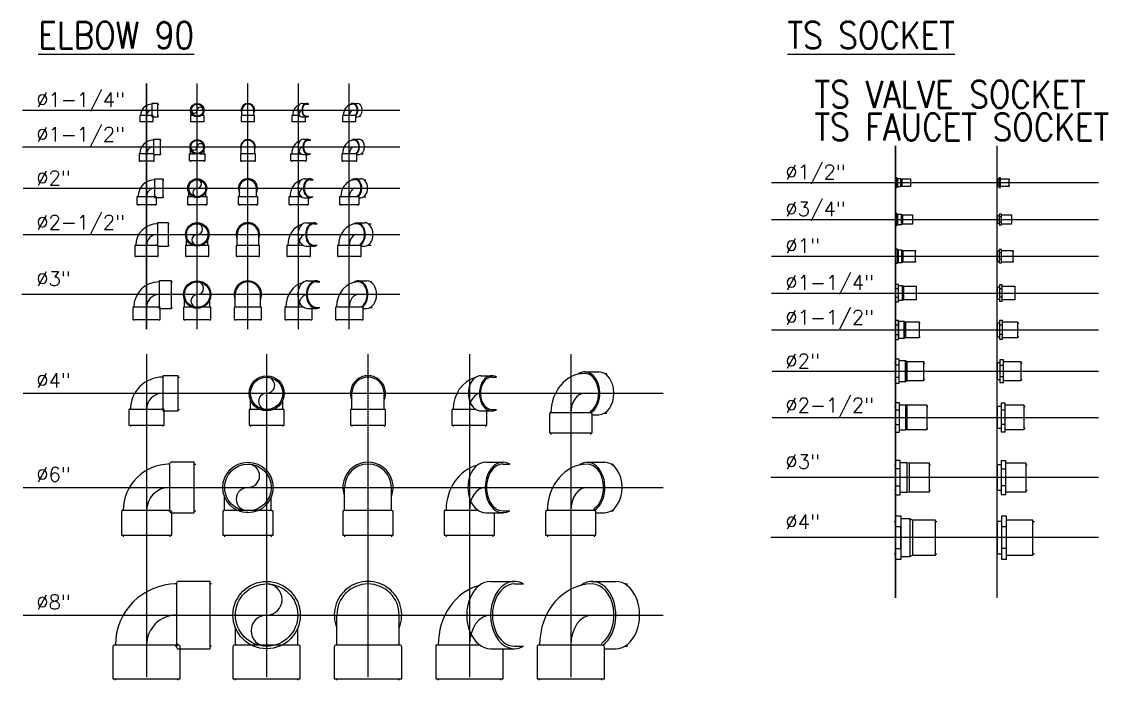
# Model space of a CAD drawing. Header units: inches. Extents: x 71 to 14885, y 6 to 9627.
# Drawn here: x 4285 to 8124, y 7302 to 9627 of the extents above; entities that cross this region are included whole.
import ezdxf

# ---------------------------------------------------------------- set-up
doc = ezdxf.new("R2010")
doc.units = ezdxf.units.IN
doc.header["$MEASUREMENT"] = 0
doc.layers.add('PVC', color=3, linetype='Continuous')
doc.layers.add('TEXT', color=2, linetype='Continuous')
doc.styles.add('ROMANS', font='romans', dxfattribs={"width": 0.85, "height": 95})

# ---------------------------------------------------------------- blocks, each defined once
blk = doc.blocks.new('PVC114')
for p, q in [((-21, 21), (-24, 21)), ((0, 21), (3, 21)), ((-21, -21), (-24, -21)), ((0, -21), (3, -21))]:
    blk.add_line(p, q)
blk.add_lwpolyline([(-21, 21.5), (-21, -21.5, 0.414214), (-19, -23.5), (0, -23.5), (0, 23.5), (-19, 23.5, 0.414214)], format="xyb", close=True)
blk = doc.blocks.new('P90114')
blk.add_arc((19, -19), 40, 90, 180)
at = {"color": 9}
blk.add_arc((19, -19), 19, 90, 180, dxfattribs=at)
blk.add_blockref('PVC114', (40, 0))
at = {"rotation": 270}
blk.add_blockref('PVC114', (0, -40), dxfattribs=at)
blk = doc.blocks.new('P90114A')
for p, q in [((-21, -19), (-21, -11.6)), ((-21, -19), (-21, -16)), ((21, -19), (21, -11.6)), ((21, -19), (21, -16)), ((-21, -40), (-21, -43)), ((21, -40), (21, -43))]:
    blk.add_line(p, q)
for points in [[(-14.7, -19), (-24, -19), (-24, -40)], [(-24, -40), (24, -40), (24, -19), (14.7, -19)]]:
    blk.add_lwpolyline(points)
blk.add_circle((0, 0), 24)
at = {"color": 8}
blk.add_circle((0, 0), 21, dxfattribs=at)
for centre, start, end in [((-10.5, 0), 180, 0), ((10.5, 0), 0, 180)]:
    blk.add_arc(centre, 10.5, start, end, dxfattribs=at)
blk = doc.blocks.new('P90114B')
for p, q in [((-21, -19), (-21, 0)), ((21, -19), (21, 0))]:
    blk.add_line(p, q)
blk.add_arc((0, 0), 24, 331.045, 208.955)
at = {"color": 9}
blk.add_arc((0, 0), 21, 0, 180, dxfattribs=at)
at = {"rotation": 270}
blk.add_blockref('PVC114', (0, -40), dxfattribs=at)
blk = doc.blocks.new('P90114C')
for p, q in [((13.4, 24), (28.3, 24)), ((28.3, 21), (36.5, 21)), ((-21, -19), (-21, -16)), ((13.4, -24), (28.3, -24)), ((28.3, -21), (36.5, -21)), ((-21, -40), (-21, -43)), ((21, -40), (21, -43))]:
    blk.add_line(p, q)
for points in [[(3.1, -19), (-24, -19), (-24, -40)], [(-24, -40), (24, -40), (24, -24)]]:
    blk.add_lwpolyline(points)
for centre, major_axis, ratio, start_param, end_param in [((13.4, -19), (0, 40), 0.860876, 0.299696, 1.570796), ((13.4, 0), (0, 24), 0.707107, 0, 3.141593), ((28.3, 0), (0, 24), 0.707107, -0.505361, 3.646953)]:
    blk.add_ellipse(centre, major_axis=major_axis, ratio=ratio, start_param=start_param, end_param=end_param)
at = {"color": 9}
for centre, major_axis, end_param in [((13.4, -19), (0, 19), 1.570796), ((28.3, 0), (0, 21), 3.141593)]:
    blk.add_ellipse(centre, major_axis=major_axis, ratio=0.707107, start_param=0, end_param=end_param, dxfattribs=at)
blk = doc.blocks.new('P90114D')
for p, q in [((13.4, 24), (28.3, 24)), ((36.5, 21), (40, 21)), ((24, -24), (28.3, -24)), ((36.5, -21), (40, -21))]:
    blk.add_line(p, q)
for centre, major_axis, ratio, start_param, end_param in [((13.4, -19), (0, 40), 0.860876, 0, 1.570796), ((13.4, 0), (0, 24), 0.707107, -2.484329, 0.642316), ((28.3, 0), (0, 24), 0.707107, 3.141593, 6.283185)]:
    blk.add_ellipse(centre, major_axis=major_axis, ratio=ratio, start_param=start_param, end_param=end_param)
at = {"color": 9}
for centre, major_axis, start_param, end_param in [((13.4, -19), (0, 19), 0, 1.570796), ((13.4, 0), (0, 21), -2.701617, 0)]:
    blk.add_ellipse(centre, major_axis=major_axis, ratio=0.707107, start_param=start_param, end_param=end_param, dxfattribs=at)
at = {"rotation": 270}
blk.add_blockref('PVC114', (0, -40), dxfattribs=at)
blk = doc.blocks.new('PVC112')
for p, q in [((-25, 24), (-28, 24)), ((0, 24), (3, 24)), ((-25, -24), (-28, -24)), ((0, -24), (3, -24))]:
    blk.add_line(p, q)
blk.add_lwpolyline([(-25, 24.5), (-25, -24.5, 0.414214), (-23, -26.5), (0, -26.5), (0, 26.5), (-23, 26.5, 0.414214)], format="xyb", close=True)
blk = doc.blocks.new('P90112')
blk.add_arc((24, -24), 48, 90, 180)
at = {"color": 8}
blk.add_arc((24, -24), 24, 90, 180, dxfattribs=at)
blk.add_blockref('PVC112', (49, 0))
at = {"rotation": 270}
blk.add_blockref('PVC112', (0, -49), dxfattribs=at)
blk = doc.blocks.new('P90112A')
for p, q in [((-24, -24), (-24, -10.1)), ((-24, -24), (-24, -21)), ((24, -24), (24, -10.1)), ((24, -24), (24, -21)), ((-24, -49), (-24, -52)), ((24, -49), (24, -52))]:
    blk.add_line(p, q)
for points in [[(10.1, -24), (27, -24), (27, -49), (-27, -49), (-27, -24)], [(-27, -24), (-10.1, -24)]]:
    blk.add_lwpolyline(points)
blk.add_circle((0, 0), 26)
at = {"color": 8}
blk.add_circle((0, 0), 23, dxfattribs=at)
for centre, start, end in [((-11.5, 0), 180, 0), ((11.5, 0), 0, 180)]:
    blk.add_arc(centre, 11.5, start, end, dxfattribs=at)
blk = doc.blocks.new('P90112C')
for p, q in [((17, 27), (34.6, 27)), ((34.6, 24), (43.4, 24)), ((17, -27), (34.6, -27)), ((34.6, -24), (43.4, -24)), ((-24, -49), (-24, -52)), ((24, -49), (24, -52))]:
    blk.add_line(p, q)
for points in [[(27, -27), (27, -49), (-27, -49), (-27, -24)], [(-27, -24), (8.2, -24)]]:
    blk.add_lwpolyline(points)
for centre, major_axis, ratio, start_param, end_param in [((17, -24), (0, -48), 0.853553, -2.876303, -1.570796), ((17, 0), (0, 27), 0.707107, 0, 3.141593), ((34.6, 0), (0, 27), 0.707107, -0.475882, 3.617475)]:
    blk.add_ellipse(centre, major_axis=major_axis, ratio=ratio, start_param=start_param, end_param=end_param)
at = {"color": 9}
for centre, end_param in [((17, -24), 4.712389), ((34.6, 0), 6.283185)]:
    blk.add_ellipse(centre, major_axis=(0, -24), ratio=0.707107, start_param=3.141593, end_param=end_param, dxfattribs=at)
blk = doc.blocks.new('P90112B')
for p, q in [((-24, -24), (-24, 0)), ((24, -24), (24, 0)), ((-24, -24), (-24, -21)), ((24, -24), (24, -21))]:
    blk.add_line(p, q)
blk.add_arc((0, 0), 26, 337.1681, 202.8319)
at = {"color": 9}
blk.add_arc((0, 0), 24, 0, 180, dxfattribs=at)
at = {"rotation": 270}
blk.add_blockref('PVC112', (0, -49), dxfattribs=at)
blk = doc.blocks.new('P90112D')
for p, q in [((17, 27), (34.6, 27)), ((43.4, 24), (49, 24)), ((27, -27), (34.6, -27)), ((43.4, -24), (49, -24))]:
    blk.add_line(p, q)
for centre, major_axis, ratio, start_param, end_param in [((17, -24), (0, -48), 0.853553, 3.141593, 4.712389), ((17, 0), (0, 27), 0.707107, -2.66571, 0.597586), ((34.6, 0), (0, 27), 0.707107, 3.141593, 6.283185)]:
    blk.add_ellipse(centre, major_axis=major_axis, ratio=ratio, start_param=start_param, end_param=end_param)
at = {"color": 9}
for centre, start_param, end_param in [((17, -24), 3.141593, 4.712389), ((17, 0), 0, 3.141593)]:
    blk.add_ellipse(centre, major_axis=(0, -24), ratio=0.707107, start_param=start_param, end_param=end_param, dxfattribs=at)
at = {"rotation": 270}
blk.add_blockref('PVC112', (0, -49), dxfattribs=at)
blk = doc.blocks.new('PVC2')
for p, q in [((-28.5, 30), (-32, 30)), ((0, 30), (3.5, 30)), ((-28.5, -30), (-32, -30)), ((0, -30), (3.5, -30))]:
    blk.add_line(p, q)
blk.add_lwpolyline([(0, 33.5), (0, -33.5), (-28.5, -33.5), (-28.5, 33.5)], close=True)
blk = doc.blocks.new('P902')
blk.add_arc((29.5, -29.5), 59.5, 90, 180)
at = {"color": 8}
blk.add_arc((29.5, -29.5), 29.5, 90, 180, dxfattribs=at)
blk.add_blockref('PVC2', (58, 0))
at = {"rotation": 270}
blk.add_blockref('PVC2', (0, -58), dxfattribs=at)
blk = doc.blocks.new('P902A')
for p, q in [((-30, -29.5), (-30, -14.9)), ((30, -29.5), (30, -14.9)), ((-30, -58), (-30, -61.5)), ((30, -58), (30, -61.5))]:
    blk.add_line(p, q)
for points in [[(33.5, -58), (-33.5, -58), (-33.5, -29.5), (-15.9, -29.5)], [(15.9, -29.5), (33.5, -29.5), (33.5, -58)]]:
    blk.add_lwpolyline(points)
blk.add_circle((0, 0), 33.5)
at = {"color": 9}
blk.add_circle((0, 0), 30, dxfattribs=at)
for centre, start, end in [((0, -15), 90, 270), ((0, 15), 270, 90)]:
    blk.add_arc(centre, 15, start, end, dxfattribs=at)
blk = doc.blocks.new('P902B')
for p, q in [((-30, -29.5), (-30, 0)), ((30, -29.5), (30, 0))]:
    blk.add_line(p, q)
blk.add_arc((0, 0), 33.5, 333.5756, 206.4244)
at = {"color": 9}
blk.add_arc((0, 0), 30, 0, 180, dxfattribs=at)
at = {"rotation": 270}
blk.add_blockref('PVC2', (0, -58), dxfattribs=at)
blk = doc.blocks.new('P902C')
for p, q in [((20.9, 33.5), (41, 33.5)), ((41, 30), (51.6, 30)), ((20.9, -33.5), (41, -33.5)), ((41, -30), (51.6, -30)), ((-30, -58), (-30, -61.5)), ((30, -58), (30, -61.5))]:
    blk.add_line(p, q)
for points in [[(33.5, -58), (-33.5, -58), (-33.5, -29.5), (9.6, -29.5)], [(33.5, -33.5), (33.5, -58)]]:
    blk.add_lwpolyline(points)
for centre, major_axis, ratio, start_param, end_param in [((20.9, -29.5), (0, -59.5), 0.854784, -2.883745, -1.570796), ((20.9, 0), (0, 33.5), 0.707107, 0, 3.141593), ((41, 0), (0, 33.5), 0.707107, -0.461193, 3.602785)]:
    blk.add_ellipse(centre, major_axis=major_axis, ratio=ratio, start_param=start_param, end_param=end_param)
at = {"color": 9}
for centre, major_axis, end_param in [((41, 0), (0, 30), 3.141593), ((20.9, -29.5), (0, 29.5), 1.570796)]:
    blk.add_ellipse(centre, major_axis=major_axis, ratio=0.707107, start_param=0, end_param=end_param, dxfattribs=at)
blk = doc.blocks.new('P902D')
for p, q in [((20.9, 33.5), (41, 33.5)), ((51.6, 30), (58, 30)), ((33.5, -33.5), (41, -33.5)), ((51.6, -30), (58, -30))]:
    blk.add_line(p, q)
for centre, major_axis, ratio, start_param, end_param in [((20.9, -29.5), (0, -59.5), 0.854784, 3.141593, 4.712389), ((20.9, 0), (0, 33.5), 0.707107, -2.647917, 0.579374), ((41, 0), (0, 33.5), 0.707107, 3.141593, 6.283185)]:
    blk.add_ellipse(centre, major_axis=major_axis, ratio=ratio, start_param=start_param, end_param=end_param)
at = {"color": 9}
for centre, major_axis, start_param, end_param in [((20.9, 0), (0, 30), -2.958764, 0), ((20.9, -29.5), (0, 29.5), 0, 1.570796)]:
    blk.add_ellipse(centre, major_axis=major_axis, ratio=0.707107, start_param=start_param, end_param=end_param, dxfattribs=at)
at = {"rotation": 270}
blk.add_blockref('PVC2', (0, -58), dxfattribs=at)
blk = doc.blocks.new('PVC212')
for p, q in [((-38.5, 38), (-42, 38)), ((0, 38), (3.5, 38)), ((-38.5, -38), (-42, -38)), ((0, -38), (3.5, -38))]:
    blk.add_line(p, q)
blk.add_lwpolyline([(0, -41.5), (0, 41.5), (-38.5, 41.5), (-38.5, -41.5)], close=True)
blk = doc.blocks.new('P90212')
blk.add_arc((38.5, -38.5), 76.5, 90, 180)
at = {"color": 8}
blk.add_arc((38.5, -38.5), 38.5, 90, 180, dxfattribs=at)
blk.add_blockref('PVC212', (77, 0))
at = {"rotation": 270}
blk.add_blockref('PVC212', (0, -77), dxfattribs=at)
blk = doc.blocks.new('P90212A')
for p, q in [((-38, -38.5), (-38, -16.7)), ((38, -38.5), (38, -16.7))]:
    blk.add_line(p, q)
blk.add_circle((0, 0), 41.5)
at = {"color": 9}
blk.add_circle((0, 0), 38, dxfattribs=at)
for centre, start, end in [((0, -19), 90, 270), ((0, 19), 270, 90)]:
    blk.add_arc(centre, 19, start, end, dxfattribs=at)
at = {"rotation": 270}
blk.add_blockref('PVC212', (0, -77), dxfattribs=at)
blk = doc.blocks.new('P90212B')
for p, q in [((-38, -38.5), (-38, 0)), ((38, -38.5), (38, 0))]:
    blk.add_line(p, q)
blk.add_arc((0, 0), 41.5, 336.3, 203.7)
at = {"color": 9}
blk.add_arc((0, 0), 38, 0, 180, dxfattribs=at)
at = {"rotation": 270}
blk.add_blockref('PVC212', (0, -77), dxfattribs=at)
blk = doc.blocks.new('P90212C')
for p, q in [((27.2, 41.5), (54.4, 41.5)), ((54.4, 38), (66.2, 38)), ((54.4, -38), (66.2, -38)), ((27.2, -41.5), (54.4, -41.5)), ((-38, -77), (-38, -80.5)), ((38, -77), (38, -80.5))]:
    blk.add_line(p, q)
for points in [[(16.3, -38.5), (-41.5, -38.5), (-41.5, -77)], [(-41.5, -77), (41.5, -77), (41.5, -41.5)]]:
    blk.add_lwpolyline(points)
for centre, major_axis, ratio, start_param, end_param in [((27.2, 0), (0, 41.5), 0.707107, 0, 3.141593), ((54.4, 0), (0, 41.5), 0.707107, -0.413643, 3.555236), ((27.2, -38.5), (0, -76.5), 0.852596, -2.917579, -1.570796)]:
    blk.add_ellipse(centre, major_axis=major_axis, ratio=ratio, start_param=start_param, end_param=end_param)
at = {"color": 9}
for centre, ratio, end_param in [((27.2, -38), 0.716411, 1.583955), ((54.4, 0), 0.707107, 3.141593)]:
    blk.add_ellipse(centre, major_axis=(0, 38), ratio=ratio, start_param=0, end_param=end_param, dxfattribs=at)
blk = doc.blocks.new('P90212D')
for p, q in [((27.2, 41.5), (54.4, 41.5)), ((66.2, 38), (77, 38)), ((66.2, -38), (77, -38)), ((41.5, -41.5), (54.4, -41.5))]:
    blk.add_line(p, q)
for centre, major_axis, ratio, start_param, end_param in [((27.2, 0), (0, 41.5), 0.707107, -2.759029, 0.516397), ((54.4, 0), (0, 41.5), 0.707107, 3.141593, 6.283185), ((27.2, -38.5), (0, -76.5), 0.852596, 3.141593, 4.712389)]:
    blk.add_ellipse(centre, major_axis=major_axis, ratio=ratio, start_param=start_param, end_param=end_param)
at = {"color": 9}
for centre, ratio, start_param, end_param in [((27.2, -38), 0.716411, 0, 1.583955), ((27.2, 0), 0.707107, -2.728924, 0)]:
    blk.add_ellipse(centre, major_axis=(0, 38), ratio=ratio, start_param=start_param, end_param=end_param, dxfattribs=at)
at = {"rotation": 270}
blk.add_blockref('PVC212', (0, -77), dxfattribs=at)
blk = doc.blocks.new('PVC3')
for p, q in [((-43.5, 45), (-47, 45)), ((0, 45), (3.5, 45)), ((-43.5, -45), (-47, -45)), ((0, -45), (3.5, -45))]:
    blk.add_line(p, q)
blk.add_lwpolyline([(0, -48.5), (0, 48.5), (-41.5, 48.5, 0.414214), (-43.5, 46.5), (-43.5, -46.5, 0.414214), (-41.5, -48.5)], format="xyb", close=True)
blk = doc.blocks.new('P903')
blk.add_arc((44.5, -44.5), 89.5, 90, 180)
at = {"color": 8}
blk.add_arc((44.5, -44.5), 44.5, 90, 180, dxfattribs=at)
blk.add_blockref('PVC3', (88, 0))
at = {"rotation": 270}
blk.add_blockref('PVC3', (0, -88), dxfattribs=at)
blk = doc.blocks.new('P903A')
for p, q in [((-45, -44.5), (-45, -18.1)), ((45, -44.5), (45, -18.1))]:
    blk.add_line(p, q)
blk.add_circle((0, 0), 48.5)
at = {"color": 9}
blk.add_circle((0, 0), 45, dxfattribs=at)
for centre, start, end in [((0, 22.5), 270, 90), ((0, -22.5), 90, 270)]:
    blk.add_arc(centre, 22.5, start, end, dxfattribs=at)
at = {"rotation": 270}
blk.add_blockref('PVC3', (0, -88), dxfattribs=at)
blk = doc.blocks.new('P903B')
for p, q in [((-45, -44.5), (-45, 0)), ((45, -44.5), (45, 0))]:
    blk.add_line(p, q)
blk.add_arc((0, 0), 48.5, 338.0998, 201.9002)
at = {"color": 9}
blk.add_arc((0, 0), 45, 0, 180, dxfattribs=at)
at = {"rotation": 270}
blk.add_blockref('PVC3', (0, -88), dxfattribs=at)
blk = doc.blocks.new('P903C')
for p, q in [((31.5, 48.5), (62.2, 48.5)), ((62.2, 45), (75, 45)), ((31.5, -48.5), (62.2, -48.5)), ((62.2, -45), (75, -45)), ((-45, -88), (-45, -91.5)), ((45, -88), (45, -91.5))]:
    blk.add_line(p, q)
for points in [[(17.8, -44.5), (-48.5, -44.5), (-48.5, -88)], [(-48.5, -88), (48.5, -88), (48.5, -48.5)]]:
    blk.add_lwpolyline(points)
for centre, major_axis, ratio, start_param, end_param in [((31.5, -44.5), (0, 89.5), 0.854372, 0.207509, 1.570796), ((31.5, 0), (0, 48.5), 0.707107, 0, 3.141593), ((62.2, 0), (0, 48.5), 0.707107, -0.38223, 3.523823)]:
    blk.add_ellipse(centre, major_axis=major_axis, ratio=ratio, start_param=start_param, end_param=end_param)
at = {"color": 9}
for centre, major_axis, end_param in [((62.2, 0), (0, 45), 3.141593), ((31.5, -44.5), (0, 44.5), 1.570796)]:
    blk.add_ellipse(centre, major_axis=major_axis, ratio=0.707107, start_param=0, end_param=end_param, dxfattribs=at)
blk = doc.blocks.new('P903D')
for p, q in [((31.5, 48.5), (62.2, 48.5)), ((75, 45), (80.4, 45)), ((48.5, -48.5), (62.2, -48.5)), ((75, -45), (80.4, -45))]:
    blk.add_line(p, q)
for centre, major_axis, ratio, start_param, end_param in [((31.5, -44.5), (0, 89.5), 0.854372, 0, 1.570796), ((31.5, 0), (0, 48.5), 0.707107, -2.73261, 0.477282), ((62.2, 0), (0, 48.5), 0.707107, 3.141593, 6.283185)]:
    blk.add_ellipse(centre, major_axis=major_axis, ratio=ratio, start_param=start_param, end_param=end_param)
at = {"color": 9}
for centre, major_axis, start_param, end_param in [((31.5, 0), (0, 45), -2.702272, 0), ((31.5, -44.5), (0, 44.5), 0, 1.570796)]:
    blk.add_ellipse(centre, major_axis=major_axis, ratio=0.707107, start_param=start_param, end_param=end_param, dxfattribs=at)
at = {"rotation": 270}
blk.add_blockref('PVC3', (0, -88), dxfattribs=at)
blk = doc.blocks.new('PVC4')
for p, q in [((-55, 57), (-60, 57)), ((0, 57), (5, 57)), ((-55, -57), (-60, -57)), ((0, -57), (5, -57))]:
    blk.add_line(p, q)
blk.add_lwpolyline([(0, -62), (0, 62), (-55, 62), (-55, -62)], close=True)
blk = doc.blocks.new('P904')
blk.add_arc((57, -57), 114, 90, 180)
at = {"color": 8}
blk.add_arc((57, -57), 57, 90, 180, dxfattribs=at)
blk.add_blockref('PVC4', (112, 0))
at = {"rotation": 270}
blk.add_blockref('PVC4', (0, -112), dxfattribs=at)
blk = doc.blocks.new('P904B')
for p, q in [((-57, -57), (-57, 0)), ((57, -57), (57, 0))]:
    blk.add_line(p, q)
blk.add_arc((0, 0), 62, 336.8319, 203.1681)
at = {"color": 9}
blk.add_arc((0, 0), 57, 0, 180, dxfattribs=at)
at = {"rotation": 270}
blk.add_blockref('PVC4', (0, -112), dxfattribs=at)
blk = doc.blocks.new('P904A')
for p, q in [((-57, -57), (-57, -24.4)), ((57, -57), (57, -24.4))]:
    blk.add_line(p, q)
blk.add_circle((0, 0), 62)
at = {"color": 9}
blk.add_circle((0, 0), 57, dxfattribs=at)
for centre, start, end in [((0, 28.5), 270, 90), ((0, -28.5), 90, 270)]:
    blk.add_arc(centre, 28.5, start, end, dxfattribs=at)
at = {"rotation": 270}
blk.add_blockref('PVC4', (0, -112), dxfattribs=at)
blk = doc.blocks.new('P904C')
for p, q in [((40.3, 62), (79.2, 62)), ((79.2, 57), (96.4, 57)), ((40.3, -62), (79.2, -62)), ((79.2, -57), (96.4, -57)), ((-57, -112), (-57, -117)), ((57, -112), (57, -117))]:
    blk.add_line(p, q)
for points in [[(23.1, -57), (-62, -57), (-62, -112)], [(-62, -112), (62, -112), (62, -62)]]:
    blk.add_lwpolyline(points)
for centre, major_axis, ratio, start_param, end_param in [((40.3, -57), (0, -114), 0.853553, -2.921807, -1.570796), ((40.3, 0), (0, 62), 0.707107, 0, 3.141593), ((79.2, 0), (0, 62), 0.707107, -0.404359, 3.545951)]:
    blk.add_ellipse(centre, major_axis=major_axis, ratio=ratio, start_param=start_param, end_param=end_param)
at = {"color": 9}
for centre, major_axis, start_param, end_param in [((79.2, 0), (0, 57), 0, 3.141593), ((40.3, -57), (0, -57), -3.141593, -1.570796)]:
    blk.add_ellipse(centre, major_axis=major_axis, ratio=0.707107, start_param=start_param, end_param=end_param, dxfattribs=at)
blk = doc.blocks.new('PVC5')
for p, q in [((-70.5, 70), (-76, 70)), ((0, 70), (5.5, 70)), ((-70.5, -70), (-76, -70)), ((0, -70), (5.5, -70))]:
    blk.add_line(p, q)
blk.add_lwpolyline([(0, -75.5), (0, 75.5), (-66.5, 75.5, 0.414214), (-70.5, 71.5), (-70.5, -71.5, 0.414214), (-66.5, -75.5)], format="xyb", close=True)
blk = doc.blocks.new('P905D')
for p, q in [((49.1, 75.5), (99, 75.5)), ((119, 70), (127.9, 70)), ((75.5, -75.5), (99, -75.5)), ((119, -70), (127.9, -70))]:
    blk.add_line(p, q)
for centre, major_axis, ratio, start_param, end_param in [((49.1, 0), (0, 75.5), 0.707107, -2.740231, 0.479441), ((49.1, -69.5), (0, -139.5), 0.854078, 3.141593, 4.712389), ((99, 0), (0, 75.5), 0.707107, 3.141593, 6.283185)]:
    blk.add_ellipse(centre, major_axis=major_axis, ratio=ratio, start_param=start_param, end_param=end_param)
at = {"color": 9}
for centre, major_axis, start_param, end_param in [((49.1, 0), (0, 70), -2.706652, 0), ((49.1, -69.5), (0, 69.5), 0, 1.570796)]:
    blk.add_ellipse(centre, major_axis=major_axis, ratio=0.707107, start_param=start_param, end_param=end_param, dxfattribs=at)
at = {"rotation": 270}
blk.add_blockref('PVC5', (0, -140), dxfattribs=at)
blk = doc.blocks.new('PVC6')
for p, q in [((-86.5, 82.5), (-93, 82.5)), ((0, 82.5), (6.5, 82.5)), ((-86.5, -82.5), (-93, -82.5)), ((0, -82.5), (6.5, -82.5))]:
    blk.add_line(p, q)
blk.add_lwpolyline([(0, -89), (0, 89), (-81.5, 89, 0.414214), (-86.5, 84), (-86.5, -84, 0.414214), (-81.5, -89)], format="xyb", close=True)
blk = doc.blocks.new('P906')
blk.add_arc((81.5, -81.5), 164, 90, 180)
at = {"color": 8}
blk.add_arc((81.5, -81.5), 81.5, 90, 180, dxfattribs=at)
blk.add_blockref('PVC6', (168, 0))
at = {"rotation": 270}
blk.add_blockref('PVC6', (0, -168), dxfattribs=at)
blk = doc.blocks.new('P906A')
for p, q in [((-82.5, -81.5), (-82.5, -33.4)), ((82.5, -81.5), (82.5, -33.4))]:
    blk.add_line(p, q)
blk.add_circle((0, 0), 89)
at = {"color": 9}
blk.add_circle((0, 0), 82.5, dxfattribs=at)
for centre, start, end in [((0, 41.2), 270, 90), ((0, -41.2), 90, 270)]:
    blk.add_arc(centre, 41.2, start, end, dxfattribs=at)
at = {"rotation": 270}
blk.add_blockref('PVC6', (0, -168), dxfattribs=at)
blk = doc.blocks.new('P906C')
for p, q in [((57.6, 89), (118.8, 89)), ((118.8, 82.5), (142.4, 82.5)), ((57.6, -89), (118.8, -89)), ((118.8, -82.5), (142.4, -82.5)), ((-82.5, -168), (-82.5, -174.5)), ((82.5, -168), (82.5, -174.5))]:
    blk.add_line(p, q)
for points in [[(32.3, -81.5), (-89, -81.5), (-89, -168)], [(-89, -168), (89, -168), (89, -89)]]:
    blk.add_lwpolyline(points)
for centre, major_axis, ratio, start_param, end_param in [((57.6, -81.5), (0, -164), 0.854446, -2.93257, -1.570796), ((57.6, 0), (0, 89), 0.707107, 0, 3.141593), ((118.8, 0), (0, 89), 0.707107, -0.384553, 3.526145)]:
    blk.add_ellipse(centre, major_axis=major_axis, ratio=ratio, start_param=start_param, end_param=end_param)
at = {"color": 9}
for centre, major_axis, start_param, end_param in [((118.8, 0), (0, 82.5), 0, 3.141593), ((57.6, -81.5), (0, -81.5), 3.141593, 4.712389)]:
    blk.add_ellipse(centre, major_axis=major_axis, ratio=0.707107, start_param=start_param, end_param=end_param, dxfattribs=at)
blk = doc.blocks.new('P906B')
for p, q in [((-82.5, -81.5), (-82.5, 0)), ((82.5, -81.5), (82.5, 0))]:
    blk.add_line(p, q)
blk.add_arc((0, 0), 89, 337.9667, 202.0333)
at = {"color": 9}
blk.add_arc((0, 0), 82.5, 360, 180, dxfattribs=at)
at = {"rotation": 270}
blk.add_blockref('PVC6', (0, -168), dxfattribs=at)
blk = doc.blocks.new('P906D')
for p, q in [((57.6, 89), (118.8, 89)), ((142.4, 82.5), (151.4, 82.5)), ((89, -89), (118.8, -89)), ((142.4, -82.5), (151.4, -82.5))]:
    blk.add_line(p, q)
for centre, major_axis, ratio, start_param, end_param in [((57.6, -81.5), (0, -164), 0.854446, 3.141593, 4.712389), ((57.6, 0), (0, 89), 0.707107, -2.728118, 0.480296), ((118.8, 0), (0, 89), 0.707107, 3.141593, 6.283185)]:
    blk.add_ellipse(centre, major_axis=major_axis, ratio=ratio, start_param=start_param, end_param=end_param)
at = {"color": 9}
for centre, major_axis, start_param, end_param in [((57.6, 0), (0, 82.5), -2.701156, 0), ((57.6, -81.5), (0, -81.5), 3.141593, 4.712389)]:
    blk.add_ellipse(centre, major_axis=major_axis, ratio=0.707107, start_param=start_param, end_param=end_param, dxfattribs=at)
at = {"rotation": 270}
blk.add_blockref('PVC6', (0, -168), dxfattribs=at)
blk = doc.blocks.new('PVC8')
for p, q in [((-119, 110), (-124, 110)), ((5, 110), (0, 110)), ((-119, -110), (-124, -110)), ((5, -110), (0, -110))]:
    blk.add_line(p, q)
at = {"flags": 128}
blk.add_lwpolyline([(-113, -119), (0, -119), (0, 119), (-113, 119, 0.414214), (-119, 113), (-119, -113, 0.414214)], format="xyb", close=True, dxfattribs=at)
blk = doc.blocks.new('P908')
blk.add_arc((106, -106), 216, 90, 180)
at = {"color": 8}
blk.add_arc((106, -106), 106, 90, 180, dxfattribs=at)
blk.add_blockref('PVC8', (225, 0))
at = {"rotation": 270}
blk.add_blockref('PVC8', (0, -225), dxfattribs=at)
blk = doc.blocks.new('P908A')
for p, q in [((-110, -106), (-110, -45.4)), ((110, -106), (110, -45.4))]:
    blk.add_line(p, q)
blk.add_circle((0, 0), 119)
at = {"color": 9}
blk.add_circle((0, 0), 110, dxfattribs=at)
for centre, start, end in [((0, 55), 270, 90), ((0, -55), 90, 270)]:
    blk.add_arc(centre, 55, start, end, dxfattribs=at)
at = {"rotation": 270}
blk.add_blockref('PVC8', (0, -225), dxfattribs=at)
blk = doc.blocks.new('P908B')
for p, q in [((110, -106), (110, 0)), ((-110, -106), (-110, 0))]:
    blk.add_line(p, q)
blk.add_arc((0, 0), 119, 337.5735, 202.4265)
at = {"color": 9}
blk.add_arc((0, 0), 110, 0, 180, dxfattribs=at)
at = {"rotation": 270}
blk.add_blockref('PVC8', (0, -225), dxfattribs=at)
blk = doc.blocks.new('P908C')
for p, q in [((74.5, 119), (159.1, 119)), ((159.1, 110), (191.2, 110)), ((159.1, -110), (191.2, -110)), ((75, -119), (159.1, -119)), ((-110, -225), (-110, -230)), ((110, -225), (110, -230))]:
    blk.add_line(p, q)
at = {"flags": 128}
for points in [[(36.7, -106), (-119, -106), (-119, -225), (119, -225)], [(119, -225), (119, -119)]]:
    blk.add_lwpolyline(points, dxfattribs=at)
for centre, major_axis, ratio, start_param, end_param in [((75, 0), (0, 119), 0.707107, -0.005383, 3.141593), ((159.1, 0), (0, 119), 0.707107, -0.391416, 3.533009), ((75, -106), (0, -216), 0.856265, -2.92573, -1.570796)]:
    blk.add_ellipse(centre, major_axis=major_axis, ratio=ratio, start_param=start_param, end_param=end_param)
at = {"color": 9}
for centre, major_axis, end_param in [((159.1, 0), (0, 110), 3.141593), ((75, -106), (0, 106), 1.570796)]:
    blk.add_ellipse(centre, major_axis=major_axis, ratio=0.707107, start_param=0, end_param=end_param, dxfattribs=at)
blk = doc.blocks.new('P908D')
for p, q in [((74.5, 119), (159.1, 119)), ((191.2, 110), (200.3, 110)), ((191.2, -110), (200.3, -110)), ((119, -119), (159.1, -119))]:
    blk.add_line(p, q)
for centre, major_axis, ratio, start_param, end_param in [((75, 0), (0, 119), 0.707107, -2.669803, 0.490188), ((159.1, 0), (0, 119), 0.707107, 3.141593, 6.288568), ((75, -106), (0, -216), 0.856265, 3.141593, 4.712389)]:
    blk.add_ellipse(centre, major_axis=major_axis, ratio=ratio, start_param=start_param, end_param=end_param)
at = {"color": 9}
for centre, major_axis, start_param, end_param in [((75, 0), (0, 110), -2.674181, 0), ((75, -106), (0, 106), 0, 1.570796)]:
    blk.add_ellipse(centre, major_axis=major_axis, ratio=0.707107, start_param=start_param, end_param=end_param, dxfattribs=at)
at = {"rotation": 270}
blk.add_blockref('PVC8', (0, -225), dxfattribs=at)
blk = doc.blocks.new('PFS114-F')
for p, q in [((-3, 21), (0, 21)), ((72, 21), (75, 21)), ((-3, -21), (0, -21)), ((72, -21), (75, -21))]:
    blk.add_line(p, q)
at = {"color": 9}
for p, q in [((10, 15.3), (0, 15.3)), ((23, 26.5), (23, -26.5)), ((10, -15.3), (0, -15.3))]:
    blk.add_line(p, q, dxfattribs=at)
blk.add_lwpolyline([(10, -30.6), (10, 30.6), (0, 30.6), (0, -30.6)], close=True)
for points in [[(10, 26.5), (23, 26.5), (28, 24), (28, -24), (23, -26.5), (10, -26.5)], [(28, 24), (72, 24), (72, -24), (28, -24)]]:
    blk.add_lwpolyline(points)
blk = doc.blocks.new('PFS112-F')
for p, q in [((-3, 24), (0, 24)), ((84, 24), (87, 24)), ((-3, -24), (0, -24)), ((84, -24), (87, -24))]:
    blk.add_line(p, q)
for points in [[(10, -33.5), (10, 33.5), (0, 33.5), (0, -33.5)], [(30, -29), (30, 29), (10, 29), (10, -29)], [(84, -27), (84, 27), (35, 27), (35, -27)]]:
    blk.add_lwpolyline(points, close=True)
at = {"color": 9}
blk.add_lwpolyline([(10, -16.7), (10, 16.7), (0, 16.7), (0, -16.7)], close=True, dxfattribs=at)
blk.add_lwpolyline([(30, -29), (35, -27), (35, 27), (30, 29), (30, -29)], dxfattribs=at)
blk = doc.blocks.new('PFS2-F')
for p, q in [((-3.5, 30), (0, 30)), ((35, 36.5), (12, 36.5)), ((100, 30), (103.5, 30)), ((-3.5, -30), (0, -30)), ((12, -36.5), (35, -36.5)), ((100, -30), (103.5, -30))]:
    blk.add_line(p, q)
at = {"color": 9}
blk.add_line((35, -36.5), (35, 36.5), dxfattribs=at)
for points in [[(12, -42.1), (12, 42.1), (0, 42.1), (0, -42.1)], [(100, -33.5), (100, 33.5), (40, 33.5), (40, -33.5)]]:
    blk.add_lwpolyline(points, close=True)
blk.add_lwpolyline([(12, -21.1), (12, 21.1), (0, 21.1), (0, -21.1)], close=True, dxfattribs=at)
blk.add_lwpolyline([(35, -36.5), (40, -33.5), (40, 33.5), (35, 36.5)])
blk = doc.blocks.new('PFS212-F')
at = {"color": 9}
for p, q in [((35, 45), (35, -45)), ((14, 26), (0, 26)), ((14, -26), (0, -26))]:
    blk.add_line(p, q, dxfattribs=at)
for p, q in [((-4, 38), (0, 38)), ((110, 38), (114, 38)), ((-4, -38), (0, -38)), ((110, -38), (114, -38))]:
    blk.add_line(p, q)
blk.add_lwpolyline([(14, -52), (14, 52), (0, 52), (0, -52)], close=True)
for points in [[(14, 45), (35, 45), (40, 44), (40, -44), (35, -45), (14, -45)], [(40, 44), (110, 44), (110, -44), (40, -44)]]:
    blk.add_lwpolyline(points)
blk = doc.blocks.new('PFS3-F')
for p, q in [((-4, 45), (0, 45)), ((119, 45), (123, 45)), ((-4, -45), (0, -45)), ((119, -45), (123, -45))]:
    blk.add_line(p, q)
at = {"color": 9}
for p, q in [((40, 52.5), (40, -52.5)), ((16, 30.3), (0, 30.3)), ((16, -30.3), (0, -30.3))]:
    blk.add_line(p, q, dxfattribs=at)
blk.add_lwpolyline([(16, -60.6), (16, 60.6), (0, 60.6), (0, -60.6)], close=True)
for points in [[(16, 52.5), (40, 52.5), (48, 51.5), (48, -51.5), (40, -52.5), (16, -52.5)], [(48, 51.5), (119, 51.5), (119, -51.5), (48, -51.5)]]:
    blk.add_lwpolyline(points)
blk = doc.blocks.new('PFS4-F')
for p, q in [((-5, 57), (0, 57)), ((60, 62), (60, -62)), ((141, 57), (146, 57)), ((-5, -57), (0, -57)), ((141, -57), (146, -57))]:
    blk.add_line(p, q)
at = {"color": 9}
blk.add_line((50, 66.5), (50, -66.5), dxfattribs=at)
blk.add_lwpolyline([(0, -76.8), (0, 76.8), (18, 76.8), (18, -76.8)], close=True)
blk.add_lwpolyline([(18, -38.4), (18, 38.4), (0, 38.4), (0, -38.4)], close=True, dxfattribs=at)
blk.add_lwpolyline([(18, -66.5), (50, -66.5), (60, -62), (141, -62), (141, 62), (60, 62), (50, 66.5), (18, 66.5)])
blk = doc.blocks.new('PFS12-F')
for p, q in [((0, 11), (-3, 11)), ((52, 11), (55, 11)), ((0, -11), (-3, -11)), ((52, -11), (55, -11))]:
    blk.add_line(p, q)
at = {"color": 9}
blk.add_line((17, 15), (17, -15), dxfattribs=at)
blk.add_lwpolyline([(0, 17), (0, -17), (4, -17), (4, 17)], close=True)
for points in [[(4, 17), (7, 15), (7, -15), (4, -17)], [(7, 15), (17, 15), (22, 14), (22, -14), (17, -15), (7, -15)], [(22, 14), (52, 14), (52, -14), (22, -14)]]:
    blk.add_lwpolyline(points)
blk = doc.blocks.new('PFS34-F')
for p, q in [((-3, 13), (0, 13)), ((59, 13), (62, 13)), ((-3, -13), (0, -13)), ((59, -13), (62, -13))]:
    blk.add_line(p, q)
at = {"color": 9}
blk.add_line((19, 18.5), (19, -18.5), dxfattribs=at)
blk.add_lwpolyline([(0, 21), (0, -21), (4, -21), (4, 21)], close=True)
for points in [[(4, 21), (7, 18.5), (7, -18.5), (4, -21)], [(7, 18.5), (19, 18.5), (24, 16.5), (24, -16.5), (19, -18.5), (7, -18.5)], [(24, 16.5), (59, 16.5), (59, -16.5), (24, -16.5)]]:
    blk.add_lwpolyline(points)
blk = doc.blocks.new('PFS1-F')
for p, q in [((-3, 18.5), (0, 18.5)), ((21, 23), (21, -23)), ((69, 18.5), (72, 18.5)), ((-3, -18.5), (0, -18.5)), ((69, -18.5), (72, -18.5))]:
    blk.add_line(p, q)
blk.add_lwpolyline([(0, -26), (0, 26), (5, 26), (5, -26)], close=True)
for points in [[(5, 26), (9, 23), (9, -23), (5, -26)], [(9, 23), (21, 23), (26, 20.5), (26, -20.5), (21, -23), (9, -23)], [(26, 20.5), (69, 20.5), (69, -20.5), (26, -20.5)]]:
    blk.add_lwpolyline(points)
blk = doc.blocks.new('PFS12-M')
at = {"color": 9}
for p, q in [((12.5, 8.4), (6.5, 8.4)), ((12.5, -8.4), (6.5, -8.4))]:
    blk.add_line(p, q, dxfattribs=at)
for p, q in [((42, 11), (45, 11)), ((42, -11), (45, -11))]:
    blk.add_line(p, q)
for points in [[(6.5, 11), (0, 11), (0, -11), (6.5, -11)], [(12.5, 14), (42, 14), (42, -14), (12.5, -14)]]:
    blk.add_lwpolyline(points)
blk.add_lwpolyline([(12.5, -16.7), (12.5, 16.7), (6.5, 16.7), (6.5, -16.7)], close=True)
blk = doc.blocks.new('PFS34-M')
at = {"color": 9}
for p, q in [((15.5, 9.5), (7.5, 9.5)), ((15.5, -9.5), (7.5, -9.5))]:
    blk.add_line(p, q, dxfattribs=at)
for p, q in [((51, 13), (54, 13)), ((51, -13), (54, -13))]:
    blk.add_line(p, q)
for points in [[(7.5, 13), (0, 13), (0, -13), (7.5, -13)], [(16, 16.5), (51, 16.5), (51, -16.5), (16, -16.5)]]:
    blk.add_lwpolyline(points)
blk.add_lwpolyline([(15.5, -19.1), (15.5, 19.1), (7.5, 19.1), (7.5, -19.1)], close=True)
blk = doc.blocks.new('PFS1-M')
at = {"color": 9}
for p, q in [((16, 11.8), (8, 11.8)), ((16, -11.8), (8, -11.8))]:
    blk.add_line(p, q, dxfattribs=at)
for p, q in [((56, 18.5), (59, 18.5)), ((56, -18.5), (59, -18.5))]:
    blk.add_line(p, q)
for points in [[(8, 18.5), (0, 18.5), (0, -18.5), (8, -18.5)], [(16, 20.5), (56, 20.5), (56, -20.5), (16, -20.5)]]:
    blk.add_lwpolyline(points)
blk.add_lwpolyline([(16, -23.7), (16, 23.7), (8, 23.7), (8, -23.7)], close=True)
blk = doc.blocks.new('PFS114-M')
at = {"color": 9}
for p, q in [((18.5, 14.4), (8.5, 14.4)), ((18.5, -14.4), (8.5, -14.4))]:
    blk.add_line(p, q, dxfattribs=at)
for p, q in [((62.5, 21), (65.5, 21)), ((62.5, -21), (65.5, -21))]:
    blk.add_line(p, q)
for points in [[(8.5, 21), (0, 21), (0, -21), (8.5, -21)], [(18.5, 24), (62.5, 24), (62.5, -24), (18.5, -24)]]:
    blk.add_lwpolyline(points)
blk.add_lwpolyline([(18.5, -28.9), (18.5, 28.9), (8.5, 28.9), (8.5, -28.9)], close=True)
blk = doc.blocks.new('PFS112-M')
at = {"color": 9}
for p, q in [((19, 16.5), (9, 16.5)), ((19, -16.5), (9, -16.5))]:
    blk.add_line(p, q, dxfattribs=at)
for p, q in [((74, 27), (19, 27)), ((74, -27), (74, 27)), ((74, 24), (77, 24)), ((19, -27), (74, -27)), ((74, -24), (77, -24))]:
    blk.add_line(p, q)
blk.add_lwpolyline([(9, 24), (0, 24), (0, -24), (9, -24)])
blk.add_lwpolyline([(19, -32.9), (19, 32.9), (9, 32.9), (9, -32.9)], close=True)
blk = doc.blocks.new('PFS2-M')
at = {"color": 9}
for p, q in [((22.5, 20.2), (10.5, 20.2)), ((22.5, -20.2), (10.5, -20.2))]:
    blk.add_line(p, q, dxfattribs=at)
for p, q in [((85.5, 33.5), (22.5, 33.5)), ((85.5, -33.5), (85.5, 33.5)), ((85.5, 30), (89, 30)), ((22.5, -33.5), (85.5, -33.5)), ((85.5, -30), (89, -30))]:
    blk.add_line(p, q)
blk.add_lwpolyline([(22.5, -40.4), (22.5, 40.4), (10.5, 40.4), (10.5, -40.4)], close=True)
blk.add_lwpolyline([(10.5, 30), (0, 30), (0, -30), (10.5, -30)])
blk = doc.blocks.new('PFS212-M')
at = {"color": 9}
for p, q in [((29, 25.4), (15, 25.4)), ((29, -25.4), (15, -25.4))]:
    blk.add_line(p, q, dxfattribs=at)
for p, q in [((95, 38), (99, 38)), ((95, -38), (99, -38))]:
    blk.add_line(p, q)
blk.add_lwpolyline([(29, -50.8), (29, 50.8), (15, 50.8), (15, -50.8)], close=True)
for points in [[(29, 44), (95, 44), (95, -44), (29, -44)], [(15, 38), (0, 38), (0, -38), (15, -38)]]:
    blk.add_lwpolyline(points)
blk = doc.blocks.new('PFS3-M')
for p, q in [((102, 45), (106, 45)), ((102, -45), (106, -45))]:
    blk.add_line(p, q)
at = {"color": 9}
for p, q in [((31, 29.7), (15, 29.7)), ((31, -29.7), (15, -29.7))]:
    blk.add_line(p, q, dxfattribs=at)
for points in [[(15, 45), (0, 45), (0, -45), (15, -45)], [(31, 51.5), (102, 51.5), (102, -51.5), (31, -51.5)]]:
    blk.add_lwpolyline(points)
blk.add_lwpolyline([(31, -59.5), (31, 59.5), (15, 59.5), (15, -59.5)], close=True)
blk = doc.blocks.new('PFS4-M')
for p, q in [((127, 62), (34, 62)), ((127, -62), (127, 62)), ((127, 57), (132, 57)), ((34, -62), (127, -62)), ((127, -57), (132, -57))]:
    blk.add_line(p, q)
at = {"color": 9}
for p, q in [((34, 37.8), (16, 37.8)), ((34, -37.8), (16, -37.8))]:
    blk.add_line(p, q, dxfattribs=at)
blk.add_lwpolyline([(16, 57), (0, 57), (0, -57), (16, -57)])
blk.add_lwpolyline([(34, -75.6), (34, 75.6), (16, 75.6), (16, -75.6)], close=True)

msp = doc.modelspace()

# ---------------------------------------------------------------- linework, layer by layer
at = {"color": 8}
for p, q in [((4726.2, 9408.9), (4726.2, 8541.7)), ((4726.2, 8541.7), (4726.2, 9408.9)), ((4905.2, 8541.7), (4905.2, 9408.9)), ((5084.3, 8541.7), (5084.3, 9408.9)), ((5263.3, 8541.7), (5263.3, 9408.9)), ((5442.4, 8541.7), (5442.4, 9408.9)), ((4288.2, 9314.9), (5621.4, 9314.9)), ((4288.2, 9185), (5621.4, 9185)), ((7372.4, 9188.8), (7372.4, 7593.4)), ((7372.4, 7593.4), (7372.4, 9188.8)), ((7730.5, 7593.4), (7730.5, 9188.8)), ((6934.4, 9058.9), (8088.6, 9058.9)), ((4289.9, 9039.2), (5621.4, 9039.2)), ((6934.4, 8928.9), (8088.6, 8928.9)), ((4289.9, 8876), (5621.4, 8876)), ((6934.4, 8799), (8088.6, 8799)), ((5621.4, 8663.7), (4285.3, 8663.7)), ((6934.4, 8669.1), (8088.6, 8669.1)), ((6934.4, 8539.2), (8088.6, 8539.2)), ((4726.2, 8452.9), (4726.2, 7313.4)), ((5150.4, 8452.9), (5150.4, 7313.4)), ((5508.5, 8452.9), (5508.5, 7313.4)), ((5866.6, 8452.9), (5866.6, 7313.4)), ((6224.8, 8452.9), (6224.8, 7313.4)), ((6936.1, 8393.4), (8088.6, 8393.4)), ((4289.9, 8315.3), (6551.4, 8315.3)), ((6936.1, 8230.1), (8088.6, 8230.1)), ((8088.6, 8017.9), (6931.5, 8017.9)), ((4289.9, 7982.8), (6551.4, 7982.8)), ((8088.6, 7805.7), (6931.5, 7805.7)), ((4289.9, 7532.2), (6551.4, 7532.2))]:
    msp.add_line(p, q, dxfattribs=at)

# ---------------------------------------------------------------- block references
at = {"layer": 'PVC'}
for name, p in [('P90114', (4726.2, 9314.9)), ('P90114A', (4905.2, 9314.9)), ('P90114B', (5084.3, 9314.9)), ('P90114C', (5263.3, 9314.9)), ('P90114D', (5442.4, 9314.9)), ('P90112B', (5084.3, 9185)), ('P90112C', (5263.3, 9185)), ('P90112D', (5442.4, 9185)), ('P90112', (4726.2, 9185)), ('P90112A', (4905.2, 9185)), ('P902', (4726.2, 9039.2)), ('P902A', (4905.2, 9039.2)), ('P902B', (5084.3, 9039.2)), ('P902C', (5263.3, 9039.2)), ('P902D', (5442.4, 9039.2)), ('PFS12-F', (7372.4, 9058.9)), ('PFS12-M', (7730.5, 9058.9)), ('PFS34-F', (7372.4, 8928.9)), ('PFS34-M', (7730.5, 8928.9)), ('P90212', (4726.2, 8876)), ('P90212A', (4905.2, 8876)), ('P90212B', (5084.3, 8876)), ('P90212C', (5263.3, 8876)), ('P90212D', (5442.4, 8876)), ('PFS1-F', (7372.4, 8799)), ('PFS1-M', (7730.5, 8799)), ('P903B', (5084.3, 8663.7)), ('P903C', (5263.3, 8663.7)), ('P903D', (5442.4, 8663.7)), ('P903', (4726.2, 8663.7)), ('P903A', (4905.2, 8663.7)), ('PFS114-F', (7372.4, 8669.1)), ('PFS114-M', (7730.5, 8669.1)), ('PFS112-F', (7372.4, 8539.2)), ('PFS112-M', (7730.5, 8539.2)), ('PFS2-F', (7372.4, 8393.4)), ('PFS2-M', (7730.5, 8393.4)), ('P904', (4726.2, 8315.3)), ('P904A', (5150.4, 8315.3)), ('P904B', (5508.5, 8315.3)), ('P904C', (5866.6, 8315.3)), ('P905D', (6224.8, 8315.3)), ('PFS212-F', (7372.4, 8230.1)), ('PFS212-M', (7730.5, 8230.1)), ('P906', (4726.2, 7982.8)), ('P906A', (5084.3, 7982.8)), ('P906B', (5508.5, 7982.8)), ('P906C', (5866.6, 7982.8)), ('P906D', (6224.8, 7982.8)), ('PFS3-F', (7372.4, 8017.9)), ('PFS3-M', (7730.5, 8017.9)), ('PFS4-F', (7372.4, 7805.7)), ('PFS4-M', (7730.5, 7805.7)), ('P908', (4726.2, 7532.2)), ('P908A', (5150.4, 7532.2)), ('P908B', (5508.5, 7532.2)), ('P908C', (5866.6, 7532.2)), ('P908D', (6224.8, 7532.2))]:
    msp.add_blockref(name, p, dxfattribs=at)

# ---------------------------------------------------------------- texts
at = {"layer": 'TEXT', "style": 'ROMANS', "width": 0.85}
for s, p in [('%%UELBOW 90', (4343.6, 9532)), ('%%UTS SOCKET', (6989.9, 9532)), ('TS VALVE SOCKET', (7085.6, 9323.1)), ('TS FAUCET SOCKET', (7085.3, 9208.1))]:
    msp.add_text(s, height=95, dxfattribs=at).set_placement(p)
at = {"layer": 'TEXT', "color": 3, "style": 'ROMANS'}
for s, p in [('%%C1-1/4"', (4336.4, 9326.8)), ('%%C1-1/2"', (4336.4, 9203.9)), ('%%C2"', (4336.4, 9049.8)), ('%%C1/2"', (6982.6, 9070.7)), ('%%C3/4"', (6982.6, 8940.8)), ('%%C2-1/2"', (4336.4, 8893.8)), ('%%C1"', (6982.6, 8810.9)), ('%%C3"', (4336.4, 8694.4)), ('%%C1-1/4"', (6982.6, 8681)), ('%%C1-1/2"', (6982.6, 8558.1)), ('%%C2"', (6982.6, 8403.9)), ('%%C4"', (4336.4, 8335.8)), ('%%C2-1/2"', (6982.6, 8248)), ('%%C3"', (6982.6, 8048.5)), ('%%C6"', (4336.4, 8003.3)), ('%%C4"', (6982.6, 7836.3)), ('%%C8"', (4336.4, 7552.7))]:
    msp.add_text(s, height=50.8, dxfattribs=at).set_placement(p)

doc.saveas('drawing.dxf')
